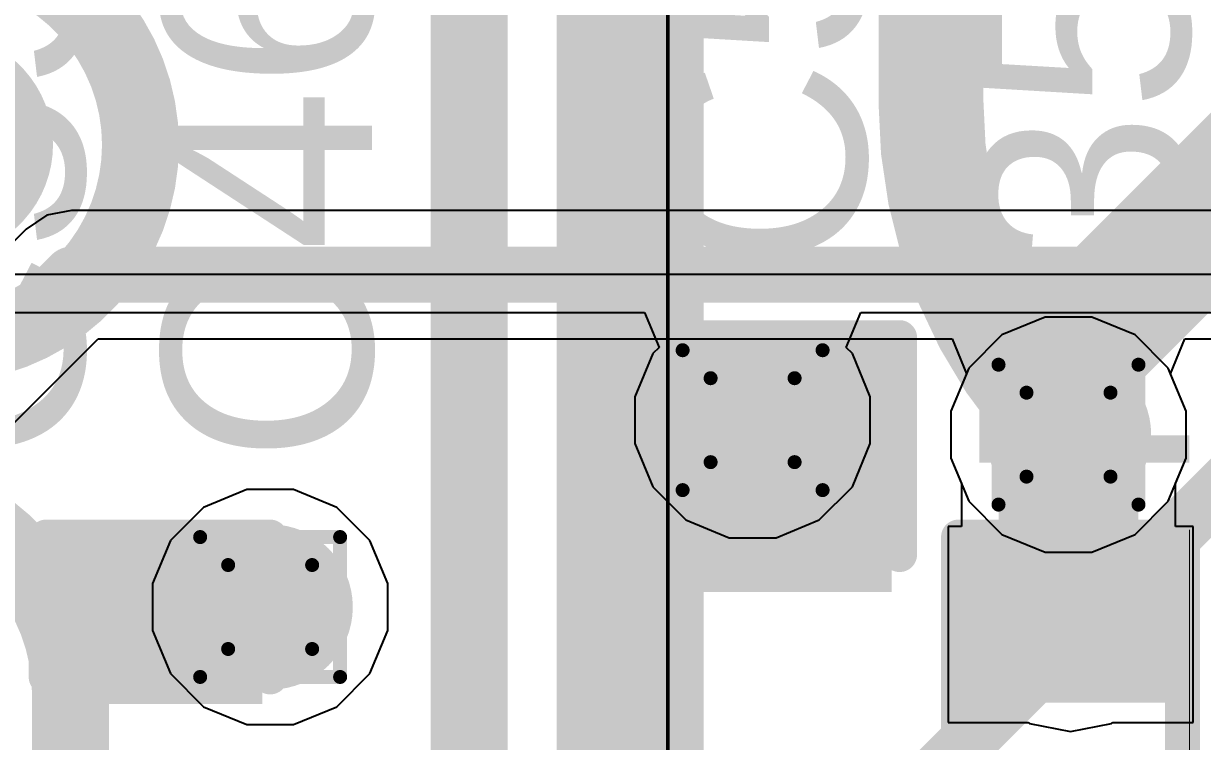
# Model space of a CAD drawing. Header units: inches. Extents: x -11 to 5433, y -4 to 5447.
# Drawn here: x 27.259 to 31.538, y 20.378 to 22.984 of the extents above; entities that cross this region are included whole.
import ezdxf

# ---------------------------------------------------------------- set-up
doc = ezdxf.new("R2010")
doc.units = ezdxf.units.IN
for name, color, linetype in [('Bottom Layer', 5, 'Continuous'), ('Drill Drawing', 1, 'Continuous'), ('Ground', 16, 'Continuous'), ('Mechanical 4', 56, 'Continuous'), ('Power', 76, 'Continuous'), ('Top Layer', 1, 'Continuous'), ('Top Overlay', 2, 'Continuous'), ('Top Paste', 8, 'Continuous'), ('Top Solder', 216, 'Continuous'), ('Via Holes', 16, 'Continuous')]:
    doc.layers.add(name, color=color, linetype=linetype)
doc.styles.add('Arial', font='', dxfattribs={"height": 0.2})
doc.styles.get('Arial').set_extended_font_data('Arial')

# ---------------------------------------------------------------- blocks, each defined once
blk = doc.blocks.new('R___0402_5')
at = {"layer": 'Top Layer'}
for points in [[(-0.6985, -0.3175), (-0.6985, 0.3175), (-0.2413, 0.3175), (-0.2413, -0.3175)], [(0.2413, -0.3175), (0.2413, 0.3175), (0.6985, 0.3175), (0.6985, -0.3175)]]:
    blk.add_hatch(color=1, dxfattribs=at).paths.add_polyline_path(points)
at = {"layer": 'Top Paste'}
for points in [[(-0.6985, -0.3175), (-0.6985, 0.3175), (-0.2413, 0.3175), (-0.2413, -0.3175)], [(0.2413, -0.3175), (0.2413, 0.3175), (0.6985, 0.3175), (0.6985, -0.3175)]]:
    blk.add_hatch(color=8, dxfattribs=at).paths.add_polyline_path(points)
at = {"layer": 'Top Solder'}
for points in [[(-0.7535, -0.3725), (-0.7535, 0.3725), (-0.1863, 0.3725), (-0.1863, -0.3725)], [(0.1863, -0.3725), (0.1863, 0.3725), (0.7535, 0.3725), (0.7535, -0.3725)]]:
    blk.add_hatch(color=216, dxfattribs=at).paths.add_polyline_path(points)
at = {"layer": 'Top Overlay'}
for points in [[(-0.7874, 0.4064, 0.127, 0.127, 0), (-0.7874, -0.4064, 0.127, 0.127, 0)], [(-0.7874, 0.4064, 0.127, 0.127, 0), (0.7874, 0.4064, 0.127, 0.127, 0)], [(0.7874, 0.4064, 0.127, 0.127, 0), (0.7874, -0.4064, 0.127, 0.127, 0)], [(-0.7874, -0.4064, 0.127, 0.127, 0), (0.7874, -0.4064, 0.127, 0.127, 0)], [(-0.8128, -0.4318, 0.00323, 0.00323, 0), (0.8128, -0.4318, 0.00323, 0.00323, 0)]]:
    blk.add_lwpolyline(points, format="xyseb", dxfattribs=at)
for points in [[(-0.8191, 0.4064, 0.0635, 0.0635, 1), (-0.7556, 0.4064, 0.0635, 0.0635, 1)], [(-0.8191, 0.4064, 0.0635, 0.0635, 1), (-0.7556, 0.4064, 0.0635, 0.0635, 1)], [(0.7556, 0.4064, 0.0635, 0.0635, 1), (0.8191, 0.4064, 0.0635, 0.0635, 1)], [(0.7556, 0.4064, 0.0635, 0.0635, 1), (0.8191, 0.4064, 0.0635, 0.0635, 1)], [(-0.8191, -0.4064, 0.0635, 0.0635, 1), (-0.7556, -0.4064, 0.0635, 0.0635, 1)], [(-0.8191, -0.4064, 0.0635, 0.0635, 1), (-0.7556, -0.4064, 0.0635, 0.0635, 1)], [(0.7556, -0.4064, 0.0635, 0.0635, 1), (0.8191, -0.4064, 0.0635, 0.0635, 1)], [(0.7556, -0.4064, 0.0635, 0.0635, 1), (0.8191, -0.4064, 0.0635, 0.0635, 1)], [(-0.8136, -0.4318, 0.00161, 0.00161, 1), (-0.812, -0.4318, 0.00161, 0.00161, 1)], [(0.812, -0.4318, 0.00161, 0.00161, 1), (0.8136, -0.4318, 0.00161, 0.00161, 1)]]:
    blk.add_lwpolyline(points, format="xyseb", close=True, dxfattribs=at)
blk = doc.blocks.new('C___0603_180')
at = {"layer": 'Top Layer'}
for points in [[(-0.381, 0.4445), (-0.381, -0.4445), (-1.143, -0.4445), (-1.143, 0.4445)], [(1.143, 0.4445), (1.143, -0.4445), (0.381, -0.4445), (0.381, 0.4445)]]:
    blk.add_hatch(color=1, dxfattribs=at).paths.add_polyline_path(points)
at = {"layer": 'Top Paste'}
for points in [[(-0.381, 0.4445), (-0.381, -0.4445), (-1.143, -0.4445), (-1.143, 0.4445)], [(1.143, 0.4445), (1.143, -0.4445), (0.381, -0.4445), (0.381, 0.4445)]]:
    blk.add_hatch(color=8, dxfattribs=at).paths.add_polyline_path(points)
at = {"layer": 'Top Solder'}
for points in [[(-0.321, 0.5045), (-0.321, -0.5045), (-1.203, -0.5045), (-1.203, 0.5045)], [(1.203, 0.5045), (1.203, -0.5045), (0.321, -0.5045), (0.321, 0.5045)]]:
    blk.add_hatch(color=216, dxfattribs=at).paths.add_polyline_path(points)
at = {"layer": 'Top Overlay'}
for points in [[(-0.4572, 0.5334, 0.127, 0.127, 0), (-1.2446, 0.5334, 0.127, 0.127, 0)], [(-1.2446, -0.5334, 0.127, 0.127, 0), (-1.2446, 0.5334, 0.127, 0.127, 0)], [(1.2446, 0.5334, 0.127, 0.127, 0), (0.4572, 0.5334, 0.127, 0.127, 0)], [(1.2446, -0.5334, 0.127, 0.127, 0), (1.2446, 0.5334, 0.127, 0.127, 0)], [(-0.4572, -0.5334, 0.127, 0.127, 0), (-1.2446, -0.5334, 0.127, 0.127, 0)], [(1.2446, -0.5334, 0.127, 0.127, 0), (0.4572, -0.5334, 0.127, 0.127, 0)]]:
    blk.add_lwpolyline(points, format="xyseb", dxfattribs=at)
for points in [[(-1.2764, 0.5334, 0.0635, 0.0635, 1), (-1.2128, 0.5334, 0.0635, 0.0635, 1)], [(-1.2764, 0.5334, 0.0635, 0.0635, 1), (-1.2128, 0.5334, 0.0635, 0.0635, 1)], [(-0.4889, 0.5334, 0.0635, 0.0635, 1), (-0.4254, 0.5334, 0.0635, 0.0635, 1)], [(0.4254, 0.5334, 0.0635, 0.0635, 1), (0.4889, 0.5334, 0.0635, 0.0635, 1)], [(1.2128, 0.5334, 0.0635, 0.0635, 1), (1.2764, 0.5334, 0.0635, 0.0635, 1)], [(1.2128, 0.5334, 0.0635, 0.0635, 1), (1.2764, 0.5334, 0.0635, 0.0635, 1)], [(-1.2764, -0.5334, 0.0635, 0.0635, 1), (-1.2128, -0.5334, 0.0635, 0.0635, 1)], [(-1.2764, -0.5334, 0.0635, 0.0635, 1), (-1.2128, -0.5334, 0.0635, 0.0635, 1)], [(-0.4889, -0.5334, 0.0635, 0.0635, 1), (-0.4254, -0.5334, 0.0635, 0.0635, 1)], [(0.4254, -0.5334, 0.0635, 0.0635, 1), (0.4889, -0.5334, 0.0635, 0.0635, 1)], [(1.2128, -0.5334, 0.0635, 0.0635, 1), (1.2764, -0.5334, 0.0635, 0.0635, 1)], [(1.2128, -0.5334, 0.0635, 0.0635, 1), (1.2764, -0.5334, 0.0635, 0.0635, 1)]]:
    blk.add_lwpolyline(points, format="xyseb", close=True, dxfattribs=at)
blk = doc.blocks.new('C___0402_189')
at = {"layer": 'Top Layer'}
for points in [[(-0.6985, -0.3175), (-0.6985, 0.3175), (-0.2413, 0.3175), (-0.2413, -0.3175)], [(0.2413, -0.3175), (0.2413, 0.3175), (0.6985, 0.3175), (0.6985, -0.3175)]]:
    blk.add_hatch(color=1, dxfattribs=at).paths.add_polyline_path(points)
at = {"layer": 'Top Paste'}
for points in [[(-0.6985, -0.3175), (-0.6985, 0.3175), (-0.2413, 0.3175), (-0.2413, -0.3175)], [(0.2413, -0.3175), (0.2413, 0.3175), (0.6985, 0.3175), (0.6985, -0.3175)]]:
    blk.add_hatch(color=8, dxfattribs=at).paths.add_polyline_path(points)
at = {"layer": 'Top Solder'}
for points in [[(-0.7585, -0.3775), (-0.7585, 0.3775), (-0.1813, 0.3775), (-0.1813, -0.3775)], [(0.1813, -0.3775), (0.1813, 0.3775), (0.7585, 0.3775), (0.7585, -0.3775)]]:
    blk.add_hatch(color=216, dxfattribs=at).paths.add_polyline_path(points)
at = {"layer": 'Top Overlay'}
for points in [[(-0.7874, 0.4064, 0.127, 0.127, 0), (-0.2794, 0.4064, 0.127, 0.127, 0)], [(-0.7874, 0.4064, 0.127, 0.127, 0), (-0.7874, -0.4064, 0.127, 0.127, 0)], [(0.2794, 0.4064, 0.127, 0.127, 0), (0.7874, 0.4064, 0.127, 0.127, 0)], [(0.7874, 0.4064, 0.127, 0.127, 0), (0.7874, -0.4064, 0.127, 0.127, 0)], [(-0.7874, -0.4064, 0.127, 0.127, 0), (-0.2794, -0.4064, 0.127, 0.127, 0)], [(0.2794, -0.4064, 0.127, 0.127, 0), (0.7874, -0.4064, 0.127, 0.127, 0)]]:
    blk.add_lwpolyline(points, format="xyseb", dxfattribs=at)
for points in [[(-0.8191, 0.4064, 0.0635, 0.0635, 1), (-0.7556, 0.4064, 0.0635, 0.0635, 1)], [(-0.8191, 0.4064, 0.0635, 0.0635, 1), (-0.7556, 0.4064, 0.0635, 0.0635, 1)], [(-0.3111, 0.4064, 0.0635, 0.0635, 1), (-0.2477, 0.4064, 0.0635, 0.0635, 1)], [(0.2477, 0.4064, 0.0635, 0.0635, 1), (0.3111, 0.4064, 0.0635, 0.0635, 1)], [(0.7556, 0.4064, 0.0635, 0.0635, 1), (0.8191, 0.4064, 0.0635, 0.0635, 1)], [(0.7556, 0.4064, 0.0635, 0.0635, 1), (0.8191, 0.4064, 0.0635, 0.0635, 1)], [(-0.8191, -0.4064, 0.0635, 0.0635, 1), (-0.7556, -0.4064, 0.0635, 0.0635, 1)], [(-0.8191, -0.4064, 0.0635, 0.0635, 1), (-0.7556, -0.4064, 0.0635, 0.0635, 1)], [(-0.3111, -0.4064, 0.0635, 0.0635, 1), (-0.2477, -0.4064, 0.0635, 0.0635, 1)], [(0.2477, -0.4064, 0.0635, 0.0635, 1), (0.3111, -0.4064, 0.0635, 0.0635, 1)], [(0.7556, -0.4064, 0.0635, 0.0635, 1), (0.8191, -0.4064, 0.0635, 0.0635, 1)], [(0.7556, -0.4064, 0.0635, 0.0635, 1), (0.8191, -0.4064, 0.0635, 0.0635, 1)]]:
    blk.add_lwpolyline(points, format="xyseb", close=True, dxfattribs=at)

msp = doc.modelspace()

# ---------------------------------------------------------------- hatches: boundary and pattern name
at = {"layer": 'Bottom Layer'}
h = msp.add_hatch(color=5, dxfattribs=at)
edge = h.paths.add_edge_path()
edge.add_arc((29.9051, 21.544), 0.3, 0, 360)
h = msp.add_hatch(color=5, dxfattribs=at)
edge = h.paths.add_edge_path()
edge.add_arc((31.0515, 21.4914), 0.3, 0, 360)
h = msp.add_hatch(color=5, dxfattribs=at)
edge = h.paths.add_edge_path()
edge.add_arc((28.1541, 20.8656), 0.3, 0, 360)
at = {"layer": 'Ground'}
h = msp.add_hatch(color=16, dxfattribs=at)
edge = h.paths.add_edge_path()
edge.add_arc((29.9051, 21.544), 0.3, 0, 360)
h = msp.add_hatch(color=16, dxfattribs=at)
edge = h.paths.add_edge_path()
edge.add_arc((31.0515, 21.4914), 0.3, 0, 360)
h = msp.add_hatch(color=16, dxfattribs=at)
edge = h.paths.add_edge_path()
edge.add_arc((28.1541, 20.8656), 0.3, 0, 360)
at = {"layer": 'Power'}
h = msp.add_hatch(color=76, dxfattribs=at)
edge = h.paths.add_edge_path()
edge.add_arc((29.9051, 21.544), 0.3, 0, 360)
h = msp.add_hatch(color=76, dxfattribs=at)
edge = h.paths.add_edge_path()
edge.add_arc((31.0515, 21.4914), 0.3, 0, 360)
h = msp.add_hatch(color=76, dxfattribs=at)
edge = h.paths.add_edge_path()
edge.add_arc((28.1541, 20.8656), 0.3, 0, 360)
at = {"layer": 'Top Layer'}
h = msp.add_hatch(color=1, dxfattribs=at)
edge = h.paths.add_edge_path()
edge.add_arc((29.9051, 21.544), 0.3, 0, 360)
h = msp.add_hatch(color=1, dxfattribs=at)
edge = h.paths.add_edge_path()
edge.add_arc((31.0515, 21.4914), 0.3, 0, 360)
h = msp.add_hatch(color=1, dxfattribs=at)
edge = h.paths.add_edge_path()
edge.add_arc((28.1541, 20.8656), 0.3, 0, 360)
at = {"layer": 'Via Holes'}
h = msp.add_hatch(color=7, dxfattribs=at)
edge = h.paths.add_edge_path()
edge.add_arc((29.9051, 21.544), 0.15, 0, 360)
h = msp.add_hatch(color=7, dxfattribs=at)
edge = h.paths.add_edge_path()
edge.add_arc((31.0515, 21.4914), 0.15, 0, 360)
h = msp.add_hatch(color=7, dxfattribs=at)
edge = h.paths.add_edge_path()
edge.add_arc((28.1541, 20.8656), 0.15, 0, 360)

# ---------------------------------------------------------------- linework, layer by layer
at = {"layer": 'Bottom Layer'}
for points in [[(30.5525, 22.6961, 0.381, 0.381, 0), (30.5525, 30.4097, 0.381, 0.381, 0)], [(31.0515, 21.7843, 0.508, 0.508, 0), (37.4663, 28.1991, 0.508, 0.508, 0)], [(29.3339, 18.573, 0.2794, 0.2794, 0), (29.3339, 27.0721, 0.2794, 0.2794, 0)], [(28.8767, 18.7624, 0.2794, 0.2794, 0), (28.8767, 23.7059, 0.2794, 0.2794, 0)], [(26.9597, 23.2677, 0.2794, 0.2794, -0.414214), (27.6836, 22.5438, 0.2794, 0.2794, 0)], [(26.9597, 22.8105, 0.2794, 0.2794, -0.414214), (27.2264, 22.5438, 0.2794, 0.2794, 0)], [(31.0515, 21.4914, 0.381, 0.381, -0.198912), (30.5525, 22.6961, 0.381, 0.381, 0)], [(27.2264, 22.5438, 0.2794, 0.2794, -0.414214), (26.9597, 22.2771, 0.2794, 0.2794, 0)], [(27.6836, 22.5438, 0.2794, 0.2794, -0.414214), (26.9597, 21.8199, 0.2794, 0.2794, 0)], [(27.2264, 22.5438, 0.2794, 0.2794, 0), (27.2264, 22.5438, 0.2794, 0.2794, 0)], [(27.6836, 22.5438, 0.2794, 0.2794, 0), (27.6836, 22.5438, 0.2794, 0.2794, 0)], [(31.0515, 21.4914, 0.508, 0.508, 0), (31.0515, 21.7843, 0.508, 0.508, 0)], [(30.5229, 20.2153, 0.2032, 0.2032, 0), (31.6992, 21.3915, 0.2032, 0.2032, 0)], [(26.693, 21.2865, 0.2794, 0.2794, -0.414214), (27.4296, 20.5499, 0.2794, 0.2794, 0)], [(27.4296, 19.5448, 0.2794, 0.2794, 0), (27.4296, 20.5499, 0.2794, 0.2794, 0)]]:
    msp.add_lwpolyline(points, format="xyseb", dxfattribs=at)
for points in [[(30.4573, 22.6961, 0.1905, 0.1905, 1), (30.6478, 22.6961, 0.1905, 0.1905, 1)], [(30.4573, 22.6961, 0.1905, 0.1905, 1), (30.6478, 22.6961, 0.1905, 0.1905, 1)], [(27.1566, 22.5438, 0.1397, 0.1397, 1), (27.2963, 22.5438, 0.1397, 0.1397, 1)], [(27.1566, 22.5438, 0.1397, 0.1397, 1), (27.2963, 22.5438, 0.1397, 0.1397, 1)], [(27.1566, 22.5438, 0.1397, 0.1397, 1), (27.2963, 22.5438, 0.1397, 0.1397, 1)], [(27.1566, 22.5438, 0.1397, 0.1397, 1), (27.2963, 22.5438, 0.1397, 0.1397, 1)], [(27.6138, 22.5438, 0.1397, 0.1397, 1), (27.7535, 22.5438, 0.1397, 0.1397, 1)], [(27.6138, 22.5438, 0.1397, 0.1397, 1), (27.7535, 22.5438, 0.1397, 0.1397, 1)], [(27.6138, 22.5438, 0.1397, 0.1397, 1), (27.7535, 22.5438, 0.1397, 0.1397, 1)], [(27.6138, 22.5438, 0.1397, 0.1397, 1), (27.7535, 22.5438, 0.1397, 0.1397, 1)], [(30.9245, 21.7843, 0.254, 0.254, 1), (31.1785, 21.7843, 0.254, 0.254, 1)], [(30.9245, 21.7843, 0.254, 0.254, 1), (31.1785, 21.7843, 0.254, 0.254, 1)], [(30.9245, 21.4914, 0.254, 0.254, 1), (31.1785, 21.4914, 0.254, 0.254, 1)], [(30.9563, 21.4914, 0.1905, 0.1905, 1), (31.1468, 21.4914, 0.1905, 0.1905, 1)], [(27.3598, 20.5499, 0.1397, 0.1397, 1), (27.4995, 20.5499, 0.1397, 0.1397, 1)], [(27.3598, 20.5499, 0.1397, 0.1397, 1), (27.4995, 20.5499, 0.1397, 0.1397, 1)]]:
    msp.add_lwpolyline(points, format="xyseb", close=True, dxfattribs=at)
at = {"layer": 'Drill Drawing'}
for points in [[(29.6511, 21.798, 0.0508, 0.0508, 0), (30.1591, 21.798, 0.0508, 0.0508, 0)], [(29.6511, 21.29, 0.0508, 0.0508, 0), (29.6511, 21.798, 0.0508, 0.0508, 0)], [(30.1591, 21.29, 0.0508, 0.0508, 0), (30.1591, 21.798, 0.0508, 0.0508, 0)], [(30.7975, 21.7454, 0.0508, 0.0508, 0), (31.3055, 21.7454, 0.0508, 0.0508, 0)], [(30.7975, 21.2374, 0.0508, 0.0508, 0), (30.7975, 21.7454, 0.0508, 0.0508, 0)], [(31.3055, 21.2374, 0.0508, 0.0508, 0), (31.3055, 21.7454, 0.0508, 0.0508, 0)], [(29.7527, 21.6964, 0.0508, 0.0508, 0), (30.0575, 21.6964, 0.0508, 0.0508, 0)], [(29.7527, 21.3916, 0.0508, 0.0508, 0), (29.7527, 21.6964, 0.0508, 0.0508, 0)], [(30.0575, 21.3916, 0.0508, 0.0508, 0), (30.0575, 21.6964, 0.0508, 0.0508, 0)], [(30.8991, 21.6438, 0.0508, 0.0508, 0), (31.2039, 21.6438, 0.0508, 0.0508, 0)], [(30.8991, 21.339, 0.0508, 0.0508, 0), (30.8991, 21.6438, 0.0508, 0.0508, 0)], [(31.2039, 21.339, 0.0508, 0.0508, 0), (31.2039, 21.6438, 0.0508, 0.0508, 0)], [(29.7527, 21.3916, 0.0508, 0.0508, 0), (30.0575, 21.3916, 0.0508, 0.0508, 0)], [(30.8991, 21.339, 0.0508, 0.0508, 0), (31.2039, 21.339, 0.0508, 0.0508, 0)], [(29.6511, 21.29, 0.0508, 0.0508, 0), (30.1591, 21.29, 0.0508, 0.0508, 0)], [(30.7975, 21.2374, 0.0508, 0.0508, 0), (31.3055, 21.2374, 0.0508, 0.0508, 0)], [(27.9001, 21.1196, 0.0508, 0.0508, 0), (28.4081, 21.1196, 0.0508, 0.0508, 0)], [(27.9001, 20.6116, 0.0508, 0.0508, 0), (27.9001, 21.1196, 0.0508, 0.0508, 0)], [(28.4081, 20.6116, 0.0508, 0.0508, 0), (28.4081, 21.1196, 0.0508, 0.0508, 0)], [(28.0017, 21.018, 0.0508, 0.0508, 0), (28.3065, 21.018, 0.0508, 0.0508, 0)], [(28.0017, 20.7132, 0.0508, 0.0508, 0), (28.0017, 21.018, 0.0508, 0.0508, 0)], [(28.3065, 20.7132, 0.0508, 0.0508, 0), (28.3065, 21.018, 0.0508, 0.0508, 0)], [(28.0017, 20.7132, 0.0508, 0.0508, 0), (28.3065, 20.7132, 0.0508, 0.0508, 0)], [(27.9001, 20.6116, 0.0508, 0.0508, 0), (28.4081, 20.6116, 0.0508, 0.0508, 0)]]:
    msp.add_lwpolyline(points, format="xyseb", dxfattribs=at)
for points in [[(29.6384, 21.798, 0.0254, 0.0254, 1), (29.6638, 21.798, 0.0254, 0.0254, 1)], [(29.6384, 21.798, 0.0254, 0.0254, 1), (29.6638, 21.798, 0.0254, 0.0254, 1)], [(30.1464, 21.798, 0.0254, 0.0254, 1), (30.1718, 21.798, 0.0254, 0.0254, 1)], [(30.1464, 21.798, 0.0254, 0.0254, 1), (30.1718, 21.798, 0.0254, 0.0254, 1)], [(30.7848, 21.7454, 0.0254, 0.0254, 1), (30.8102, 21.7454, 0.0254, 0.0254, 1)], [(30.7848, 21.7454, 0.0254, 0.0254, 1), (30.8102, 21.7454, 0.0254, 0.0254, 1)], [(31.2928, 21.7454, 0.0254, 0.0254, 1), (31.3182, 21.7454, 0.0254, 0.0254, 1)], [(31.2928, 21.7454, 0.0254, 0.0254, 1), (31.3182, 21.7454, 0.0254, 0.0254, 1)], [(29.74, 21.6964, 0.0254, 0.0254, 1), (29.7654, 21.6964, 0.0254, 0.0254, 1)], [(29.74, 21.6964, 0.0254, 0.0254, 1), (29.7654, 21.6964, 0.0254, 0.0254, 1)], [(30.0448, 21.6964, 0.0254, 0.0254, 1), (30.0702, 21.6964, 0.0254, 0.0254, 1)], [(30.0448, 21.6964, 0.0254, 0.0254, 1), (30.0702, 21.6964, 0.0254, 0.0254, 1)], [(30.8864, 21.6438, 0.0254, 0.0254, 1), (30.9118, 21.6438, 0.0254, 0.0254, 1)], [(30.8864, 21.6438, 0.0254, 0.0254, 1), (30.9118, 21.6438, 0.0254, 0.0254, 1)], [(31.1912, 21.6438, 0.0254, 0.0254, 1), (31.2166, 21.6438, 0.0254, 0.0254, 1)], [(31.1912, 21.6438, 0.0254, 0.0254, 1), (31.2166, 21.6438, 0.0254, 0.0254, 1)], [(29.74, 21.3916, 0.0254, 0.0254, 1), (29.7654, 21.3916, 0.0254, 0.0254, 1)], [(29.74, 21.3916, 0.0254, 0.0254, 1), (29.7654, 21.3916, 0.0254, 0.0254, 1)], [(30.0448, 21.3916, 0.0254, 0.0254, 1), (30.0702, 21.3916, 0.0254, 0.0254, 1)], [(30.0448, 21.3916, 0.0254, 0.0254, 1), (30.0702, 21.3916, 0.0254, 0.0254, 1)], [(30.8864, 21.339, 0.0254, 0.0254, 1), (30.9118, 21.339, 0.0254, 0.0254, 1)], [(30.8864, 21.339, 0.0254, 0.0254, 1), (30.9118, 21.339, 0.0254, 0.0254, 1)], [(31.1912, 21.339, 0.0254, 0.0254, 1), (31.2166, 21.339, 0.0254, 0.0254, 1)], [(31.1912, 21.339, 0.0254, 0.0254, 1), (31.2166, 21.339, 0.0254, 0.0254, 1)], [(29.6384, 21.29, 0.0254, 0.0254, 1), (29.6638, 21.29, 0.0254, 0.0254, 1)], [(29.6384, 21.29, 0.0254, 0.0254, 1), (29.6638, 21.29, 0.0254, 0.0254, 1)], [(30.1464, 21.29, 0.0254, 0.0254, 1), (30.1718, 21.29, 0.0254, 0.0254, 1)], [(30.1464, 21.29, 0.0254, 0.0254, 1), (30.1718, 21.29, 0.0254, 0.0254, 1)], [(30.7848, 21.2374, 0.0254, 0.0254, 1), (30.8102, 21.2374, 0.0254, 0.0254, 1)], [(30.7848, 21.2374, 0.0254, 0.0254, 1), (30.8102, 21.2374, 0.0254, 0.0254, 1)], [(31.2928, 21.2374, 0.0254, 0.0254, 1), (31.3182, 21.2374, 0.0254, 0.0254, 1)], [(31.2928, 21.2374, 0.0254, 0.0254, 1), (31.3182, 21.2374, 0.0254, 0.0254, 1)], [(27.8874, 21.1196, 0.0254, 0.0254, 1), (27.9128, 21.1196, 0.0254, 0.0254, 1)], [(27.8874, 21.1196, 0.0254, 0.0254, 1), (27.9128, 21.1196, 0.0254, 0.0254, 1)], [(28.3954, 21.1196, 0.0254, 0.0254, 1), (28.4208, 21.1196, 0.0254, 0.0254, 1)], [(28.3954, 21.1196, 0.0254, 0.0254, 1), (28.4208, 21.1196, 0.0254, 0.0254, 1)], [(27.989, 21.018, 0.0254, 0.0254, 1), (28.0144, 21.018, 0.0254, 0.0254, 1)], [(27.989, 21.018, 0.0254, 0.0254, 1), (28.0144, 21.018, 0.0254, 0.0254, 1)], [(28.2938, 21.018, 0.0254, 0.0254, 1), (28.3192, 21.018, 0.0254, 0.0254, 1)], [(28.2938, 21.018, 0.0254, 0.0254, 1), (28.3192, 21.018, 0.0254, 0.0254, 1)], [(27.989, 20.7132, 0.0254, 0.0254, 1), (28.0144, 20.7132, 0.0254, 0.0254, 1)], [(27.989, 20.7132, 0.0254, 0.0254, 1), (28.0144, 20.7132, 0.0254, 0.0254, 1)], [(28.2938, 20.7132, 0.0254, 0.0254, 1), (28.3192, 20.7132, 0.0254, 0.0254, 1)], [(28.2938, 20.7132, 0.0254, 0.0254, 1), (28.3192, 20.7132, 0.0254, 0.0254, 1)], [(27.8874, 20.6116, 0.0254, 0.0254, 1), (27.9128, 20.6116, 0.0254, 0.0254, 1)], [(27.8874, 20.6116, 0.0254, 0.0254, 1), (27.9128, 20.6116, 0.0254, 0.0254, 1)], [(28.3954, 20.6116, 0.0254, 0.0254, 1), (28.4208, 20.6116, 0.0254, 0.0254, 1)], [(28.3954, 20.6116, 0.0254, 0.0254, 1), (28.4208, 20.6116, 0.0254, 0.0254, 1)]]:
    msp.add_lwpolyline(points, format="xyseb", close=True, dxfattribs=at)
at = {"layer": 'Ground'}
for p, q in [((27.4332, 22.3057), (27.344, 22.2879)), ((34.9608, 22.3057), (27.4332, 22.3057)), ((27.344, 22.2879), (27.2684, 22.2374)), ((27.2684, 22.2374), (20.7355, 15.7045)), ((26.1192, 20.429), (27.5298, 21.8395)), ((27.5298, 21.8395), (30.6298, 21.8395)), ((30.6298, 21.8395), (30.6809, 21.7125)), ((31.4221, 21.7125), (31.4733, 21.8395)), ((31.4733, 21.8395), (37.4225, 21.8395)), ((30.6809, 21.7125), (30.6245, 21.5764)), ((31.4785, 21.5764), (31.4221, 21.7125)), ((30.6245, 21.5764), (30.6245, 21.4065)), ((31.4785, 21.4065), (31.4785, 21.5764)), ((30.6245, 21.4065), (30.6896, 21.2496)), ((31.4135, 21.2496), (31.4785, 21.4065)), ((30.6896, 21.2496), (30.8097, 21.1294)), ((31.2934, 21.1294), (31.4135, 21.2496)), ((30.8097, 21.1294), (30.9666, 21.0644)), ((31.1365, 21.0644), (31.2934, 21.1294)), ((30.9666, 21.0644), (31.1365, 21.0644))]:
    msp.add_line(p, q, dxfattribs=at)
for points in [[(20.832, 15.4714, 0.2032, 0.2032, 0), (27.4332, 22.0726, 0.2032, 0.2032, 0)], [(27.4332, 22.0726, 0.2032, 0.2032, 0), (45.1212, 22.0726, 0.2032, 0.2032, 0)]]:
    msp.add_lwpolyline(points, format="xyseb", dxfattribs=at)
msp.add_lwpolyline([(27.3824, 22.0726, 0.1016, 0.1016, 1), (27.484, 22.0726, 0.1016, 0.1016, 1)], format="xyseb", close=True, dxfattribs=at)
msp.add_lwpolyline([(27.3824, 22.0726, 0.1016, 0.1016, 1), (27.484, 22.0726, 0.1016, 0.1016, 1)], format="xyseb", close=True, dxfattribs=at)
at = {"layer": 'Mechanical 4'}
for points in [[(29.6, 12.55, 0.254, 0.254, 0), (29.6, 27.45, 0.254, 0.254, 0)], [(29.5972, 12.545, 0.0127, 0.0127, 0), (29.5972, 27.445, 0.0127, 0.0127, 0)]]:
    msp.add_lwpolyline(points, format="xyseb", dxfattribs=at)
at = {"layer": 'Power'}
for p, q in [((31.9585, 22.0726), (21.2937, 22.0726)), ((21.2937, 21.9351), (29.5128, 21.9351)), ((29.5128, 21.9351), (29.5654, 21.8081)), ((30.2449, 21.8081), (30.2975, 21.9351)), ((30.2975, 21.9351), (31.8211, 21.9351)), ((29.5431, 21.7859), (29.4781, 21.6289)), ((29.5654, 21.8081), (29.5431, 21.7859)), ((30.2671, 21.7859), (30.2449, 21.8081)), ((30.3321, 21.6289), (30.2671, 21.7859)), ((29.4781, 21.6289), (29.4781, 21.4591)), ((30.3321, 21.4591), (30.3321, 21.6289)), ((29.4781, 21.4591), (29.5431, 21.3021)), ((30.2671, 21.3021), (30.3321, 21.4591)), ((28.0692, 21.2926), (27.9122, 21.2275)), ((28.239, 21.2926), (28.0692, 21.2926)), ((28.396, 21.2275), (28.239, 21.2926)), ((29.5431, 21.3021), (29.6633, 21.182)), ((30.147, 21.182), (30.2671, 21.3021)), ((27.9122, 21.2275), (27.7921, 21.1074)), ((28.5161, 21.1074), (28.396, 21.2275)), ((29.6633, 21.182), (29.8202, 21.117)), ((29.9901, 21.117), (30.147, 21.182)), ((27.7921, 21.1074), (27.7271, 20.9505)), ((28.5811, 20.9505), (28.5161, 21.1074)), ((29.8202, 21.117), (29.9901, 21.117)), ((27.7271, 20.9505), (27.7271, 20.7806)), ((28.5811, 20.7806), (28.5811, 20.9505)), ((27.7271, 20.7806), (27.7921, 20.6237)), ((28.5161, 20.6237), (28.5811, 20.7806)), ((27.7921, 20.6237), (27.9122, 20.5036)), ((28.396, 20.5036), (28.5161, 20.6237)), ((27.9122, 20.5036), (28.0692, 20.4386)), ((28.239, 20.4386), (28.396, 20.5036)), ((28.0692, 20.4386), (28.239, 20.4386))]:
    msp.add_line(p, q, dxfattribs=at)
at = {"layer": 'Top Layer'}
for p, q in [((30.9666, 21.9184), (30.8097, 21.8534)), ((31.1365, 21.9184), (30.9666, 21.9184)), ((31.2934, 21.8534), (31.1365, 21.9184)), ((30.8097, 21.8534), (30.6896, 21.7333)), ((31.4135, 21.7333), (31.2934, 21.8534)), ((30.6896, 21.7333), (30.6245, 21.5764)), ((31.4785, 21.5764), (31.4135, 21.7333)), ((30.6245, 21.5764), (30.6245, 21.4065)), ((31.4785, 21.4065), (31.4785, 21.5764)), ((30.6245, 21.4065), (30.6631, 21.3135)), ((31.44, 21.3135), (31.4785, 21.4065)), ((30.6631, 21.3135), (30.6631, 21.1577)), ((31.44, 21.1577), (31.44, 21.3135)), ((30.6631, 21.1577), (30.6144, 21.1577)), ((30.6144, 21.1577), (30.6144, 20.4465)), ((31.5034, 21.1577), (31.44, 21.1577)), ((31.5034, 20.4465), (31.5034, 21.1577)), ((30.6144, 20.4465), (30.9053, 20.4465)), ((30.9053, 20.4465), (30.9102, 20.4432)), ((30.9102, 20.4432), (31.0589, 20.4136)), ((31.0589, 20.4136), (31.2076, 20.4432)), ((31.2076, 20.4432), (31.2125, 20.4465)), ((31.2125, 20.4465), (31.5034, 20.4465))]:
    msp.add_line(p, q, dxfattribs=at)
for points in [[(31.0515, 20.8094, 0.508, 0.508, 0), (31.0515, 21.4914, 0.508, 0.508, 0)], [(31.0515, 20.8094, 0.508, 0.508, 0), (31.0589, 20.8021, 0.508, 0.508, 0)]]:
    msp.add_lwpolyline(points, format="xyseb", dxfattribs=at)
for points in [[(30.9245, 21.4914, 0.254, 0.254, 1), (31.1785, 21.4914, 0.254, 0.254, 1)], [(30.9245, 20.8094, 0.254, 0.254, 1), (31.1785, 20.8094, 0.254, 0.254, 1)], [(30.9245, 20.8094, 0.254, 0.254, 1), (31.1785, 20.8094, 0.254, 0.254, 1)], [(30.9319, 20.8021, 0.254, 0.254, 1), (31.1859, 20.8021, 0.254, 0.254, 1)]]:
    msp.add_lwpolyline(points, format="xyseb", close=True, dxfattribs=at)

# ---------------------------------------------------------------- block references
for name, p, rotation in [('C___0603_180', (29.9051, 20.5989), 270), ('C___0402_189', (27.7477, 20.3322), 90), ('R___0402_5', (31.0589, 20.3322), 90)]:
    msp.add_blockref(name, p, dxfattribs=dict(rotation=rotation))

# ---------------------------------------------------------------- texts
at = {"layer": 'Top Overlay', "style": 'Arial'}
for s, p in [('C56', (30.3163, 22.0841)), ('C55', (27.4785, 21.3871)), ('C46', (28.5241, 21.3871)), ('R35', (31.49, 21.3026))]:
    msp.add_text(s, height=0.762, rotation=90, dxfattribs=at).set_placement(p)

doc.saveas('drawing.dxf')
